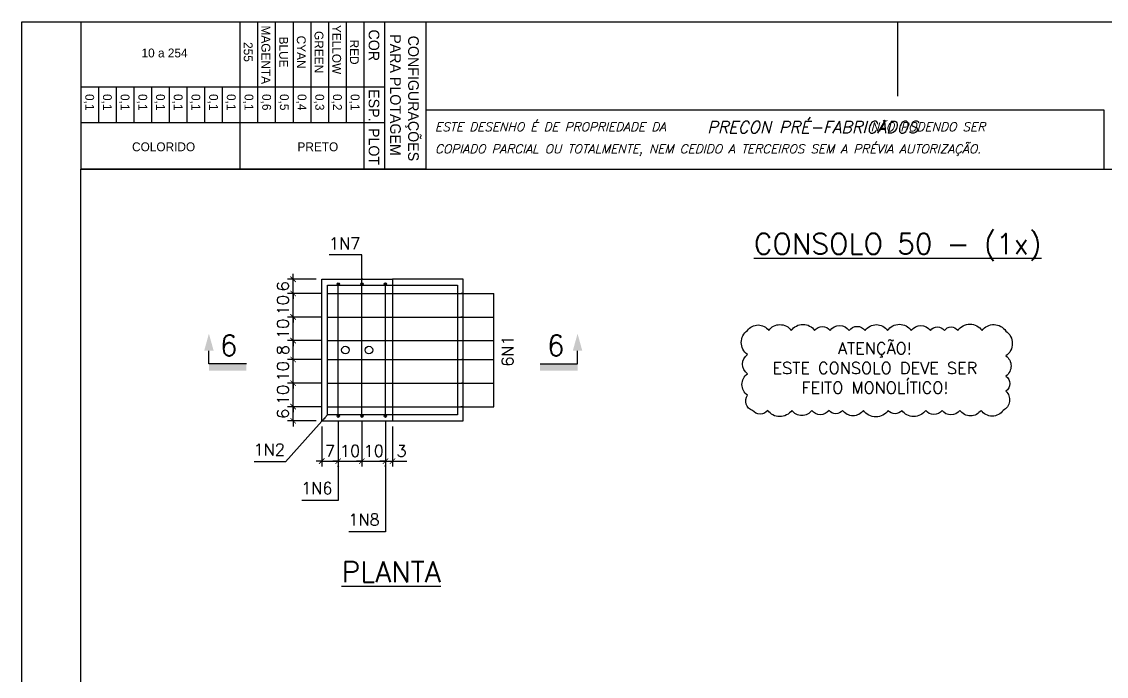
# Model space of a CAD drawing. Header units: centimetres. Extents: x 1658 to 19651, y 8294 to 11444.
# Drawn here: x 14796 to 16175, y 10612 to 11444 of the extents above; entities that cross this region are included whole.
import ezdxf
from ezdxf.enums import TextEntityAlignment as Align

# ---------------------------------------------------------------- set-up
doc = ezdxf.new("R2010")
doc.units = ezdxf.units.CM
doc.header["$LTSCALE"] = 50
doc.header["$MEASUREMENT"] = 0
doc.header["$PDMODE"] = 67
for name, color, linetype in [('FORMATO-PRECON', 2, 'Continuous'), ('HACHURAS-PRECON', 1, 'Continuous'), ('IND- CORTE-PRECON', 4, 'Continuous'), ('LINHA-01-PRECON', 1, 'Continuous'), ('LINHA-02-PRECON', 2, 'Continuous'), ('LINHA-04-PRECON', 4, 'Continuous'), ('TEXTO-35-PRECON', 5, 'Continuous')]:
    doc.layers.add(name, color=color, linetype=linetype)
doc.styles.add('R060', font='ACENT.shx', dxfattribs={"height": 75})
doc.styles.add('ROMANS', font='ROMANS.SHX', dxfattribs={"oblique": 15, "height": 3})
doc.styles.get("Standard").update_dxf_attribs({"font": 'romans.shx'})
doc.dimstyles.new('ESC50-50', dxfattribs={"dimscale": 50, "dimtxt": 0.2, "dimasz": 0.15, "dimexe": 0.15, "dimexo": 0.15, "dimgap": 0.08, "dimtad": 1, "dimdec": 1, "dimzin": 12, "dimdsep": 46, "dimtxsty": 'Standard', "dimblk": 'ARCHTICK', "dimcen": 0.09, "dimdle": 0.15, "dimclrd": 256, "dimclre": 256, "dimclrt": 2, "dimazin": 3, "dimtfac": 1, "dimtdec": 1, "dimtmove": 1, "dimatfit": 2, "dimfxl": 0.15, "dimtolj": 1, "dimtzin": 0, "dimarcsym": 0})
doc.dimstyles.new('ESC75-25', dxfattribs={"dimscale": 0, "dimtxt": 15, "dimasz": 7, "dimexe": 7, "dimexo": 7, "dimgap": 5.5, "dimtad": 1, "dimdec": 1, "dimlfac": 0.333333, "dimdsep": 46, "dimtxsty": 'Standard', "dimblk": 'ARCHTICK', "dimcen": 0.1, "dimdle": 7, "dimclrd": 256, "dimclre": 256, "dimclrt": 2, "dimadec": 0, "dimazin": 0, "dimtfac": 1, "dimtdec": 1, "dimtix": 1, "dimtmove": 2, "dimatfit": 3, "dimfxl": 1, "dimarcsym": 0})
doc.dimstyles.new('ESC75-75', dxfattribs={"dimscale": 0, "dimtxt": 15, "dimasz": 7, "dimexe": 7, "dimexo": 7, "dimgap": 5.5, "dimtad": 1, "dimdec": 1, "dimdsep": 46, "dimtxsty": 'Standard', "dimblk": 'ARCHTICK', "dimcen": 0.1, "dimdle": 7, "dimclrd": 256, "dimclre": 256, "dimclrt": 2, "dimadec": 0, "dimazin": 0, "dimtfac": 1, "dimtdec": 1, "dimtix": 1, "dimtmove": 2, "dimatfit": 3, "dimfxl": 1, "dimarcsym": 0})

# ---------------------------------------------------------------- blocks, each defined once
blk = doc.blocks.new('A$C0AF02B9D')
at = {"layer": 'FORMATO-PRECON', "color": 1}
for p, q in [((0, 585), (250, 585)), ((0, 0), (0, 585)), ((250, 585), (250, 0)), ((0, 480), (250, 480)), ((0, 450), (170.7, 450)), ((0, 420), (170.7, 420)), ((0, 390), (170.7, 390)), ((0, 360), (170.7, 360)), ((0, 330), (170.7, 330)), ((0, 300), (170.7, 300)), ((110.1, 240), (170.7, 240)), ((110.1, 210), (170.7, 210)), ((110.1, 180), (170.7, 180)), ((110.1, 150), (170.7, 150)), ((110.1, 150), (170.7, 150)), ((110.1, 120), (170.7, 120)), ((110.1, 120), (170.7, 120)), ((110.1, 90), (170.7, 90)), ((110.1, 90), (170.7, 90)), ((110.1, 60), (170.7, 60)), ((110.1, 60), (170.7, 60)), ((110.1, 30), (170.7, 30)), ((110.1, 30), (170.7, 30)), ((0, 0), (250, 0)), ((110.1, 0), (170.7, 0)), ((110.1, 0), (170.7, 0)), ((110.1, 0), (170.7, 0))]:
    blk.add_line(p, q, dxfattribs=at)
at = {"layer": 'FORMATO-PRECON'}
for p, q in [((0, 515), (250, 515)), ((110.1, 0), (110.1, 515)), ((170.7, 0), (170.7, 515)), ((0, 270), (250, 270))]:
    blk.add_line(p, q, dxfattribs=at)
at = {"layer": 'FORMATO-PRECON', "style": 'R060'}
for s, p in [('CONFIGURAÇÕES ', (133.4, 563.9)), ('PARA PLOTAGEM', (124.3, 533.7)), ('COR', (40, 497.3)), ('ESP.', (141.8, 497.3)), ('PLOT', (211.6, 497.3))]:
    blk.add_text(s, height=18, dxfattribs=at).set_placement(p, align=Align.MIDDLE)
at = {"layer": 'FORMATO-PRECON', "color": 1, "style": 'R060'}
for s, p in [('RED', (51.5, 464)), ('0,1', (136.5, 464)), ('YELLOW', (47.2, 434)), ('0,2', (136.5, 434)), ('GREEN', (51.5, 404)), ('0,3', (136.5, 404)), ('CYAN', (51.5, 374)), ('0,4', (136.5, 374)), ('BLUE', (51.5, 344)), ('0,5', (136.5, 344)), ('MAGENTA', (56.1, 314)), ('0,6', (136.5, 314)), ('255', (51.3, 284)), ('0,1', (136.5, 284)), ('0,1', (136.5, 254)), ('0,1', (136.5, 224)), ('0,1', (136.5, 194)), ('0,1', (136.5, 164)), ('0,1', (136.5, 134)), ('0,1', (136.5, 104)), ('0,1', (136.5, 74)), ('0,1', (136.5, 44)), ('0,1', (136.5, 14))]:
    blk.add_text(s, height=15, dxfattribs=at).set_placement(p, align=Align.MIDDLE)
for s, p in [('PRETO', (212, 402.1)), ('COLORIDO', (212, 140.6)), ('10 a 254', (53, 142.2))]:
    blk.add_text(s, height=15, rotation=90, dxfattribs=at).set_placement(p, align=Align.MIDDLE)
blk = doc.blocks.new('A$C432D58B7')
at = {"layer": 'LINHA-01-PRECON'}
blk.add_blockref('A$C0AF02B9D', (0, 0), dxfattribs=at)
blk = doc.blocks.new('A$C550964AD')
at = {"layer": 'LINHA-01-PRECON'}
blk.add_blockref('A$C432D58B7', (0, 0), dxfattribs=at)
blk = doc.blocks.new('A$C2E607E54')
at = {"layer": 'FORMATO-PRECON', "color": 6}
blk.add_line((1835, 4050), (685, 4050), dxfattribs=at)
at = {"layer": 'FORMATO-PRECON'}
for points in [[(0, 4200), (2970, 4200), (2970, 0), (0, 0)], [(685, 3950), (1835, 3950), (1835, 4050), (685, 4050)]]:
    blk.add_lwpolyline(points, close=True, dxfattribs=at)
blk.add_lwpolyline([(1485, 4200), (1485, 4073.6)], dxfattribs=at)
at = {"layer": 'FORMATO-PRECON', "color": 6}
blk.add_lwpolyline([(100, 3950), (2870, 3950), (2870, 100), (100, 100)], close=True, dxfattribs=at)
at = {"layer": 'TEXTO-35-PRECON', "rotation": 270}
blk.add_blockref('A$C550964AD', (100, 4200), dxfattribs=at)
at = {"layer": 'FORMATO-PRECON', "style": 'ROMANS', "oblique": 15}
for s, p in [('ESTE DESENHO É DE PROPRIEDADE DA                            NÃO PODENDO SER', (700.8, 4014.4)), ('COPIADO PARCIAL OU TOTALMENTE, NEM CEDIDO A TERCEIROS SEM A PRÉVIA AUTORIZAÇÃO.', (700.8, 3977))]:
    blk.add_text(s, height=15, dxfattribs=at).set_placement(p)
at = {"layer": 'FORMATO-PRECON', "color": 3, "style": 'ROMANS', "oblique": 15}
blk.add_text('PRECON PRÉ-FABRICADOS', height=20, dxfattribs=at).set_placement((1162, 4011.3))
blk = doc.blocks.new('_ArchTick')
at = {"color": 0, "linetype": 'ByBlock', "const_width": 0.15}
blk.add_lwpolyline([(-0.5, -0.5), (0.5, 0.5)], dxfattribs=at)
blk = doc.blocks.new('*D404')
at = {"layer": 'Defpoints', "color": 0, "transparency": 16777216}
for p in [(15141, 10954.6), (15184.9, 10954.6), (15177.4, 10936.6)]:
    blk.add_point(p, dxfattribs=at)
at = {"layer": 'LINHA-01-PRECON', "lineweight": -2, "transparency": 16777216}
for p, q in [((15177.9, 10954.6), (15134, 10954.6)), ((15141, 10954.6), (15141, 10961.6)), ((15141, 10936.6), (15141, 10954.6)), ((15170.4, 10936.6), (15134, 10936.6)), ((15141, 10936.6), (15141, 10929.6))]:
    blk.add_line(p, q, dxfattribs=at)
at = {"layer": 'LINHA-01-PRECON', "lineweight": -2, "transparency": 16777216, "xscale": 7, "yscale": 7, "zscale": 7}
for p, rotation in [((15141, 10954.6), 270), ((15141, 10936.6), 90)]:
    blk.add_blockref('_ArchTick', p, dxfattribs=dict(at, rotation=rotation))
at = {"layer": 'LINHA-01-PRECON', "color": 2, "transparency": 16777216, "insert": (15128, 10945.6), "char_height": 15, "attachment_point": 5, "rotation": 90}
blk.add_mtext('6', dxfattribs=at)
blk = doc.blocks.new('*D405')
at = {"layer": 'Defpoints', "color": 0, "transparency": 16777216}
for p in [(15141, 10984.6), (15184.9, 10984.6), (15184.9, 10954.6)]:
    blk.add_point(p, dxfattribs=at)
at = {"layer": 'LINHA-01-PRECON', "lineweight": -2, "transparency": 16777216}
for p, q in [((15177.9, 10984.6), (15134, 10984.6)), ((15141, 10984.6), (15141, 10991.6)), ((15141, 10954.6), (15141, 10984.6)), ((15177.9, 10954.6), (15134, 10954.6)), ((15141, 10954.6), (15141, 10947.6))]:
    blk.add_line(p, q, dxfattribs=at)
at = {"layer": 'LINHA-01-PRECON', "lineweight": -2, "transparency": 16777216, "xscale": 7, "yscale": 7, "zscale": 7}
for p, rotation in [((15141, 10984.6), 270), ((15141, 10954.6), 90)]:
    blk.add_blockref('_ArchTick', p, dxfattribs=dict(at, rotation=rotation))
at = {"layer": 'LINHA-01-PRECON', "color": 2, "transparency": 16777216, "insert": (15128, 10969.6), "char_height": 15, "attachment_point": 5, "rotation": 90}
blk.add_mtext('10', dxfattribs=at)
blk = doc.blocks.new('*D406')
at = {"layer": 'Defpoints', "color": 0, "transparency": 16777216}
for p in [(15141, 11014.6), (15184.9, 11014.6), (15184.9, 10984.6)]:
    blk.add_point(p, dxfattribs=at)
at = {"layer": 'LINHA-01-PRECON', "lineweight": -2, "transparency": 16777216}
for p, q in [((15141, 11014.6), (15141, 11021.6)), ((15177.9, 11014.6), (15134, 11014.6)), ((15141, 10984.6), (15141, 11014.6)), ((15177.9, 10984.6), (15134, 10984.6)), ((15141, 10984.6), (15141, 10977.6))]:
    blk.add_line(p, q, dxfattribs=at)
at = {"layer": 'LINHA-01-PRECON', "lineweight": -2, "transparency": 16777216, "xscale": 7, "yscale": 7, "zscale": 7}
for p, rotation in [((15141, 11014.6), 270), ((15141, 10984.6), 90)]:
    blk.add_blockref('_ArchTick', p, dxfattribs=dict(at, rotation=rotation))
at = {"layer": 'LINHA-01-PRECON', "color": 2, "transparency": 16777216, "insert": (15128, 10999.6), "char_height": 15, "attachment_point": 5, "rotation": 90}
blk.add_mtext('10', dxfattribs=at)
blk = doc.blocks.new('*D407')
at = {"layer": 'Defpoints', "color": 0, "transparency": 16777216}
for p in [(15141, 11038.6), (15184.9, 11038.6), (15184.9, 11014.6)]:
    blk.add_point(p, dxfattribs=at)
at = {"layer": 'LINHA-01-PRECON', "lineweight": -2, "transparency": 16777216}
for p, q in [((15177.9, 11038.6), (15134, 11038.6)), ((15141, 11007.6), (15141, 11045.6)), ((15177.9, 11014.6), (15134, 11014.6))]:
    blk.add_line(p, q, dxfattribs=at)
at = {"layer": 'LINHA-01-PRECON', "lineweight": -2, "transparency": 16777216, "xscale": 7, "yscale": 7, "zscale": 7}
for p, rotation in [((15141, 11038.6), 90), ((15141, 11014.6), 270)]:
    blk.add_blockref('_ArchTick', p, dxfattribs=dict(at, rotation=rotation))
at = {"layer": 'LINHA-01-PRECON', "color": 2, "transparency": 16777216, "insert": (15128, 11026.6), "char_height": 15, "attachment_point": 5, "rotation": 90}
blk.add_mtext('8', dxfattribs=at)
blk = doc.blocks.new('*D408')
at = {"layer": 'Defpoints', "color": 0, "transparency": 16777216}
for p in [(15141, 11068.6), (15184.9, 11068.6), (15184.9, 11038.6)]:
    blk.add_point(p, dxfattribs=at)
at = {"layer": 'LINHA-01-PRECON', "lineweight": -2, "transparency": 16777216}
for p, q in [((15141, 11068.6), (15141, 11075.6)), ((15177.9, 11068.6), (15134, 11068.6)), ((15141, 11038.6), (15141, 11068.6)), ((15177.9, 11038.6), (15134, 11038.6)), ((15141, 11038.6), (15141, 11031.6))]:
    blk.add_line(p, q, dxfattribs=at)
at = {"layer": 'LINHA-01-PRECON', "lineweight": -2, "transparency": 16777216, "xscale": 7, "yscale": 7, "zscale": 7}
for p, rotation in [((15141, 11068.6), 270), ((15141, 11038.6), 90)]:
    blk.add_blockref('_ArchTick', p, dxfattribs=dict(at, rotation=rotation))
at = {"layer": 'LINHA-01-PRECON', "color": 2, "transparency": 16777216, "insert": (15128, 11053.6), "char_height": 15, "attachment_point": 5, "rotation": 90}
blk.add_mtext('10', dxfattribs=at)
blk = doc.blocks.new('*D409')
at = {"layer": 'Defpoints', "color": 0, "transparency": 16777216}
for p in [(15141, 11098.6), (15184.9, 11098.6), (15184.9, 11068.6)]:
    blk.add_point(p, dxfattribs=at)
at = {"layer": 'LINHA-01-PRECON', "lineweight": -2, "transparency": 16777216}
for p, q in [((15141, 11098.6), (15141, 11105.6)), ((15177.9, 11098.6), (15134, 11098.6)), ((15141, 11068.6), (15141, 11098.6)), ((15177.9, 11068.6), (15134, 11068.6)), ((15141, 11068.6), (15141, 11061.6))]:
    blk.add_line(p, q, dxfattribs=at)
at = {"layer": 'LINHA-01-PRECON', "lineweight": -2, "transparency": 16777216, "xscale": 7, "yscale": 7, "zscale": 7}
for p, rotation in [((15141, 11098.6), 270), ((15141, 11068.6), 90)]:
    blk.add_blockref('_ArchTick', p, dxfattribs=dict(at, rotation=rotation))
at = {"layer": 'LINHA-01-PRECON', "color": 2, "transparency": 16777216, "insert": (15128, 11083.6), "char_height": 15, "attachment_point": 5, "rotation": 90}
blk.add_mtext('10', dxfattribs=at)
blk = doc.blocks.new('*D410')
at = {"layer": 'Defpoints', "color": 0, "transparency": 16777216}
for p in [(15141, 11116.6), (15177.4, 11116.6), (15184.9, 11098.6)]:
    blk.add_point(p, dxfattribs=at)
at = {"layer": 'LINHA-01-PRECON', "lineweight": -2, "transparency": 16777216}
for p, q in [((15170.4, 11116.6), (15134, 11116.6)), ((15141, 11116.6), (15141, 11123.6)), ((15141, 11098.6), (15141, 11116.6)), ((15177.9, 11098.6), (15134, 11098.6)), ((15141, 11098.6), (15141, 11091.6))]:
    blk.add_line(p, q, dxfattribs=at)
at = {"layer": 'LINHA-01-PRECON', "lineweight": -2, "transparency": 16777216, "xscale": 7, "yscale": 7, "zscale": 7}
for p, rotation in [((15141, 11116.6), 270), ((15141, 11098.6), 90)]:
    blk.add_blockref('_ArchTick', p, dxfattribs=dict(at, rotation=rotation))
at = {"layer": 'LINHA-01-PRECON', "color": 2, "transparency": 16777216, "insert": (15128, 11107.6), "char_height": 15, "attachment_point": 5, "rotation": 90}
blk.add_mtext('6', dxfattribs=at)
blk = doc.blocks.new('*D436')
at = {"layer": 'Defpoints', "color": 0, "transparency": 16777216}
for p in [(15198.4, 10942.6), (15177.4, 10936.6), (15198.4, 10885.4)]:
    blk.add_point(p, dxfattribs=at)
at = {"layer": 'LINHA-01-PRECON', "lineweight": -2, "transparency": 16777216}
for p, q in [((15177.4, 10929.6), (15177.4, 10878.4)), ((15198.4, 10935.6), (15198.4, 10878.4)), ((15177.4, 10885.4), (15170.4, 10885.4)), ((15177.4, 10885.4), (15198.4, 10885.4)), ((15198.4, 10885.4), (15205.4, 10885.4))]:
    blk.add_line(p, q, dxfattribs=at)
at = {"layer": 'LINHA-01-PRECON', "lineweight": -2, "transparency": 16777216, "xscale": 7, "yscale": 7, "zscale": 7}
blk.add_blockref('_ArchTick', (15177.4, 10885.4), dxfattribs=at)
at = {"layer": 'LINHA-01-PRECON', "lineweight": -2, "transparency": 16777216, "xscale": 7, "yscale": 7, "zscale": 7, "rotation": 180}
blk.add_blockref('_ArchTick', (15198.4, 10885.4), dxfattribs=at)
at = {"layer": 'LINHA-01-PRECON', "color": 2, "transparency": 16777216, "insert": (15187.9, 10898.4), "char_height": 15, "attachment_point": 5}
blk.add_mtext('7', dxfattribs=at)
blk = doc.blocks.new('*D437')
at = {"layer": 'Defpoints', "color": 0, "transparency": 16777216}
for p in [(15198.4, 10942.6), (15228.4, 10942.6), (15228.4, 10885.4)]:
    blk.add_point(p, dxfattribs=at)
at = {"layer": 'LINHA-01-PRECON', "lineweight": -2, "transparency": 16777216}
for p, q in [((15198.4, 10935.6), (15198.4, 10878.4)), ((15228.4, 10935.6), (15228.4, 10878.4)), ((15198.4, 10885.4), (15191.4, 10885.4)), ((15198.4, 10885.4), (15228.4, 10885.4)), ((15228.4, 10885.4), (15235.4, 10885.4))]:
    blk.add_line(p, q, dxfattribs=at)
at = {"layer": 'LINHA-01-PRECON', "lineweight": -2, "transparency": 16777216, "xscale": 7, "yscale": 7, "zscale": 7}
blk.add_blockref('_ArchTick', (15198.4, 10885.4), dxfattribs=at)
at = {"layer": 'LINHA-01-PRECON', "lineweight": -2, "transparency": 16777216, "xscale": 7, "yscale": 7, "zscale": 7, "rotation": 180}
blk.add_blockref('_ArchTick', (15228.4, 10885.4), dxfattribs=at)
at = {"layer": 'LINHA-01-PRECON', "color": 2, "transparency": 16777216, "insert": (15213.4, 10898.4), "char_height": 15, "attachment_point": 5}
blk.add_mtext('10', dxfattribs=at)
blk = doc.blocks.new('*D438')
at = {"layer": 'Defpoints', "color": 0, "transparency": 16777216}
for p in [(15228.4, 10942.6), (15258.4, 10942.6), (15258.4, 10885.4)]:
    blk.add_point(p, dxfattribs=at)
at = {"layer": 'LINHA-01-PRECON', "lineweight": -2, "transparency": 16777216}
for p, q in [((15228.4, 10935.6), (15228.4, 10878.4)), ((15258.4, 10935.6), (15258.4, 10878.4)), ((15228.4, 10885.4), (15221.4, 10885.4)), ((15228.4, 10885.4), (15258.4, 10885.4)), ((15258.4, 10885.4), (15265.4, 10885.4))]:
    blk.add_line(p, q, dxfattribs=at)
at = {"layer": 'LINHA-01-PRECON', "lineweight": -2, "transparency": 16777216, "xscale": 7, "yscale": 7, "zscale": 7}
blk.add_blockref('_ArchTick', (15228.4, 10885.4), dxfattribs=at)
at = {"layer": 'LINHA-01-PRECON', "lineweight": -2, "transparency": 16777216, "xscale": 7, "yscale": 7, "zscale": 7, "rotation": 180}
blk.add_blockref('_ArchTick', (15258.4, 10885.4), dxfattribs=at)
at = {"layer": 'LINHA-01-PRECON', "color": 2, "transparency": 16777216, "insert": (15243.4, 10898.4), "char_height": 15, "attachment_point": 5}
blk.add_mtext('10', dxfattribs=at)
blk = doc.blocks.new('*D439')
at = {"layer": 'Defpoints', "color": 0, "transparency": 16777216}
for p in [(15258.4, 10942.6), (15267.4, 10936.6), (15267.4, 10885.4)]:
    blk.add_point(p, dxfattribs=at)
at = {"layer": 'LINHA-01-PRECON', "lineweight": -2, "transparency": 16777216}
for p, q in [((15258.4, 10935.6), (15258.4, 10878.4)), ((15267.4, 10929.6), (15267.4, 10878.4)), ((15258.4, 10885.4), (15251.4, 10885.4)), ((15258.4, 10885.4), (15267.4, 10885.4)), ((15267.4, 10885.4), (15274.4, 10885.4))]:
    blk.add_line(p, q, dxfattribs=at)
at = {"layer": 'LINHA-01-PRECON', "lineweight": -2, "transparency": 16777216, "xscale": 7, "yscale": 7, "zscale": 7}
blk.add_blockref('_ArchTick', (15258.4, 10885.4), dxfattribs=at)
at = {"layer": 'LINHA-01-PRECON', "lineweight": -2, "transparency": 16777216, "xscale": 7, "yscale": 7, "zscale": 7, "rotation": 180}
blk.add_blockref('_ArchTick', (15267.4, 10885.4), dxfattribs=at)
at = {"layer": 'LINHA-01-PRECON', "color": 2, "transparency": 16777216, "insert": (15278.9, 10898.4), "char_height": 15, "attachment_point": 5}
blk.add_mtext('3', dxfattribs=at)
blk = doc.blocks.new('IND-CORTE-')
at = {"layer": 'IND- CORTE-PRECON', "color": 1}
for p, q in [((-11.2, 63.5), (-33.6, 63.5)), ((-11.2, 0), (-11.2, 63.5))]:
    blk.add_line(p, q, dxfattribs=at)
for points in [[(-33.6, 71.5), (-62.5, 63.5), (-33.6, 55.4)], [(0, 0), (-11.2, 0), (0, 63.5), (-11.2, 63.5)]]:
    blk.add_solid(points, dxfattribs=at)
at = {"layer": 'IND- CORTE-PRECON', "linetype": 'Continuous', "style": 'ROMANS', "flags": 8}
blk.add_attdef('B', (-57.7, 9.1), '', height=35, dxfattribs=at)

msp = doc.modelspace()

# ---------------------------------------------------------------- hatches: boundary and pattern name
at = {"layer": 'LINHA-01-PRECON', "linetype": 'Continuous'}
h = msp.add_hatch(color=256, dxfattribs=at)
h.dxf.hatch_style = 1
edge = h.paths.add_edge_path()
edge.add_arc((15198.41, 11110.57), 1.5, 0, 360)
h = msp.add_hatch(color=256, dxfattribs=at)
h.dxf.hatch_style = 1
edge = h.paths.add_edge_path()
edge.add_arc((15228.41, 11110.57), 1.5, 0, 360)
h = msp.add_hatch(color=256, dxfattribs=at)
h.dxf.hatch_style = 1
edge = h.paths.add_edge_path()
edge.add_arc((15258.41, 11110.57), 1.5, 0, 360)
h = msp.add_hatch(color=256, dxfattribs=at)
h.dxf.hatch_style = 1
edge = h.paths.add_edge_path()
edge.add_arc((15198.41, 10942.57), 1.5, 0, 360)
h = msp.add_hatch(color=256, dxfattribs=at)
h.dxf.hatch_style = 1
edge = h.paths.add_edge_path()
edge.add_arc((15228.41, 10942.57), 1.5, 0, 360)
h = msp.add_hatch(color=256, dxfattribs=at)
h.dxf.hatch_style = 1
edge = h.paths.add_edge_path()
edge.add_arc((15258.41, 10942.57), 1.5, 0, 360)

# ---------------------------------------------------------------- linework, layer by layer
at = {"layer": 'LINHA-01-PRECON'}
msp.add_line((15267.41, 10885.44), (15285.58, 10885.44), dxfattribs=at)
msp.add_lwpolyline([(15718.84, 11051.48, -0.5205671), (15745.68, 11051.48, -0.5205671), (15774.44, 11051.48, -0.5205671), (15804.15, 11051.48, -0.5205671), (15823.81, 11051.48, -0.5205671), (15848.08, 11051.48, -0.5205671), (15868.28, 11051.48, -0.5205671), (15896.93, 11051.48, -0.5205671), (15926.94, 11051.48, -0.5205671), (15951.39, 11051.48, -0.5205671), (15969.07, 11051.48, -0.5205671), (15986.1, 11051.48, -0.5205671), (16017.04, 11051.48, -0.5205671), (16047.25, 11050.79, -0.5205671), (16047.25, 11019.14, -0.5205671), (16047.25, 10993.55, -0.5205671), (16047.25, 10974.26, -0.5205671), (16043.96, 10949.97, -0.5205671), (16015.75, 10949.97, -0.5205671), (15988.79, 10949.97, -0.5205671), (15966.24, 10949.97, -0.5205671), (15945.39, 10949.97, -0.5205671), (15914.92, 10949.97, -0.5205671), (15897.75, 10949.97, -0.5205671), (15866.22, 10949.97, -0.5205671), (15839.59, 10949.97, -0.5205671), (15822.42, 10949.97, -0.5205671), (15800.55, 10949.97, -0.5205671), (15775.16, 10949.97, -0.5205671), (15744.42, 10949.97, -0.5205671), (15725.29, 10949.97, -0.5205671), (15718.84, 10969.22, -0.5205671), (15718.84, 10996.41, -0.5205671), (15718.84, 11020.97, -0.5205671)], format="xyb", close=True, dxfattribs=at)
at = {"layer": 'LINHA-01-PRECON', "linetype": 'Continuous'}
for centre in [(15198.41, 11110.57), (15228.41, 11110.57), (15258.41, 11110.57), (15198.41, 10942.57), (15228.41, 10942.57), (15258.41, 10942.57)]:
    msp.add_circle(centre, 1.5, dxfattribs=at)
at = {"layer": 'LINHA-02-PRECON'}
for p, q in [((15177.41, 11116.57), (15267.41, 11116.57)), ((15177.41, 10936.57), (15177.41, 11116.57)), ((15357.41, 11116.57), (15267.41, 11116.57)), ((15267.41, 11116.57), (15267.41, 10936.57)), ((15357.41, 10936.57), (15357.41, 11116.57)), ((15177.41, 10936.57), (15267.41, 10936.57)), ((15267.41, 10936.57), (15357.41, 10936.57))]:
    msp.add_line(p, q, dxfattribs=at)
for centre in [(15207.41, 11026.57), (15237.41, 11026.57)]:
    msp.add_circle(centre, 4.8, dxfattribs=at)
at = {"layer": 'LINHA-04-PRECON'}
for p, q in [((15198.41, 10944.07), (15198.41, 11109.07)), ((15228.41, 10944.07), (15228.41, 11109.07)), ((15258.41, 10944.07), (15258.41, 11109.07)), ((15184.91, 11098.57), (15349.91, 11098.57)), ((15184.91, 11068.57), (15349.91, 11068.57)), ((15184.91, 11038.57), (15349.91, 11038.57)), ((15184.91, 11014.57), (15349.91, 11014.57)), ((15184.91, 10984.57), (15349.91, 10984.57)), ((15184.91, 10954.57), (15349.91, 10954.57))]:
    msp.add_line(p, q, dxfattribs=at)
msp.add_lwpolyline([(15184.91, 10944.07), (15184.91, 11109.07), (15349.91, 11109.07), (15349.91, 10944.07)], close=True, dxfattribs=at)

# ---------------------------------------------------------------- block references
at = {"layer": 'HACHURAS-PRECON', "xscale": 0.7499999999999996, "yscale": 0.7499999999999996, "zscale": 0.7499999999999996}
msp.add_blockref('A$C2E607E54', (14795.86, 8293.94), dxfattribs=at)
at = {"layer": 'TEXTO-35-PRECON', "linetype": 'ByBlock'}
ref = msp.add_blockref('IND-CORTE-', (15081.53, 11000.51), dxfattribs=dict(at, xscale=-0.75, yscale=0.75, zscale=0.75, rotation=90))
ref.add_attrib('B', '6', (15047.87, 11019.42), dxfattribs={"layer": 'IND- CORTE-PRECON', "color": 5, "linetype": 'Continuous', "height": 26.25, "style": 'ROMANS', "flags": 8})
ref = msp.add_blockref('IND-CORTE-', (15455.06, 11000.51), dxfattribs=dict(at, xscale=0.75, yscale=0.75, zscale=0.75, rotation=270))
ref.add_attrib('B', '6', (15463.73, 11019.42), dxfattribs={"layer": 'IND- CORTE-PRECON', "color": 5, "linetype": 'Continuous', "height": 26.25, "style": 'ROMANS', "flags": 8})

# ---------------------------------------------------------------- texts
at = {"layer": 'LINHA-01-PRECON', "color": 4, "char_height": 26.25, "attachment_point": 5}
for s, insert in [('{\\LCONSOLO 50 - (1x)}', (15909.61, 11157.35)), ('{\\LPLANTA}', (15265.62, 10744.73, -0.02))]:
    msp.add_mtext(s, dxfattribs=dict(at, insert=insert))
at = {"layer": 'LINHA-01-PRECON', "color": 2, "linetype": 'Continuous', "char_height": 15, "attachment_point": 5}
for s, insert in [('1N7', (15206.41, 11162.04)), ('{\\C4;ATENÇÃO!\\P}ESTE CONSOLO DEVE SER\\PFEITO MONOLÍTICO!', (15880.74, 11003.77)), ('1N2', (15110.58, 10900.05)), ('1N6', (15171.09, 10851.04)), ('1N8', (15231.09, 10811.04))]:
    msp.add_mtext(s, dxfattribs=dict(at, insert=insert))
at = {"layer": 'LINHA-01-PRECON', "color": 2, "linetype": 'Continuous', "insert": (15413.74, 11025.48), "char_height": 15, "attachment_point": 5, "rotation": 90}
msp.add_mtext('6N1', dxfattribs=at)

# ---------------------------------------------------------------- dimensions: what is measured, and where the dimension line sits
at = {"layer": 'LINHA-01-PRECON'}
for base, p1, p2, angle, picture, middle in [((15140.98, 11116.57), (15184.91, 11098.57), (15177.41, 11116.57), 90, '*D410', (15127.98, 11107.57)), ((15140.98, 11098.57), (15184.91, 11068.57), (15184.91, 11098.57), 90, '*D409', (15127.98, 11083.57)), ((15140.98, 11068.57), (15184.91, 11038.57), (15184.91, 11068.57), 90, '*D408', (15127.98, 11053.57)), ((15140.98, 11038.57), (15184.91, 11014.57), (15184.91, 11038.57), 90, '*D407', (15127.98, 11026.57)), ((15140.98, 11014.57), (15184.91, 10984.57), (15184.91, 11014.57), 90, '*D406', (15127.98, 10999.57)), ((15140.98, 10984.57), (15184.91, 10954.57), (15184.91, 10984.57), 90, '*D405', (15127.98, 10969.57)), ((15140.98, 10954.57), (15177.41, 10936.57), (15184.91, 10954.57), 90, '*D404', (15127.98, 10945.57)), ((15198.41, 10885.44), (15177.41, 10936.57), (15198.41, 10942.57), 180, '*D436', (15187.91, 10898.44)), ((15228.41, 10885.44), (15198.41, 10942.57), (15228.41, 10942.57), 180, '*D437', (15213.41, 10898.44)), ((15258.41, 10885.44), (15228.41, 10942.57), (15258.41, 10942.57), 180, '*D438', (15243.41, 10898.44))]:
    dim = msp.add_linear_dim(base=base, p1=p1, p2=p2, angle=angle, dimstyle='ESC75-25', override={"dimscale": 1}, dxfattribs=at)
    dim.commit()
    dim.dimension.update_dxf_attribs({"geometry": picture, "text_midpoint": middle})
dim = msp.add_linear_dim(base=(15267.41, 10885.44), p1=(15258.41, 10942.57), p2=(15267.41, 10936.57), angle=180, dimstyle='ESC75-25', override={"dimscale": 1}, dxfattribs=at)
dim.commit()
dim.dimension.update_dxf_attribs({"geometry": '*D439', "text_midpoint": (15278.89, 10898.44), "dimtype": 160})

# ---------------------------------------------------------------- leaders
for points in [[(15228.41, 11110.57), (15228.41, 11147.51), (15186.95, 11147.51)], [(15349.91, 11098.57), (15396.27, 11098.57)], [(15349.91, 10954.57), (15396.27, 10954.57), (15396.27, 11098.57)], [(15349.91, 11068.57), (15396.27, 11068.57)], [(15349.91, 11038.57), (15396.27, 11038.57)], [(15349.91, 11014.57), (15396.27, 11014.57)], [(15349.91, 10984.57), (15396.27, 10984.57)], [(15198.41, 10885.44), (15198.41, 10835.51), (15151.95, 10835.51)], [(15258.41, 10885.44), (15258.41, 10795.51), (15211.95, 10795.51)]]:
    msp.add_leader(points, dimstyle='ESC50-50', override={"dimgap": 0.08, "dimtad": 1}, dxfattribs=at)
at = {"layer": 'LINHA-01-PRECON', "linetype": 'Continuous'}
msp.add_leader([(15184.91, 10944.07), (15131.26, 10884.56), (15091.54, 10884.56)], dimstyle='ESC75-75', override={"dimscale": 1, "dimtad": 0}, dxfattribs=at)

doc.saveas('drawing.dxf')
